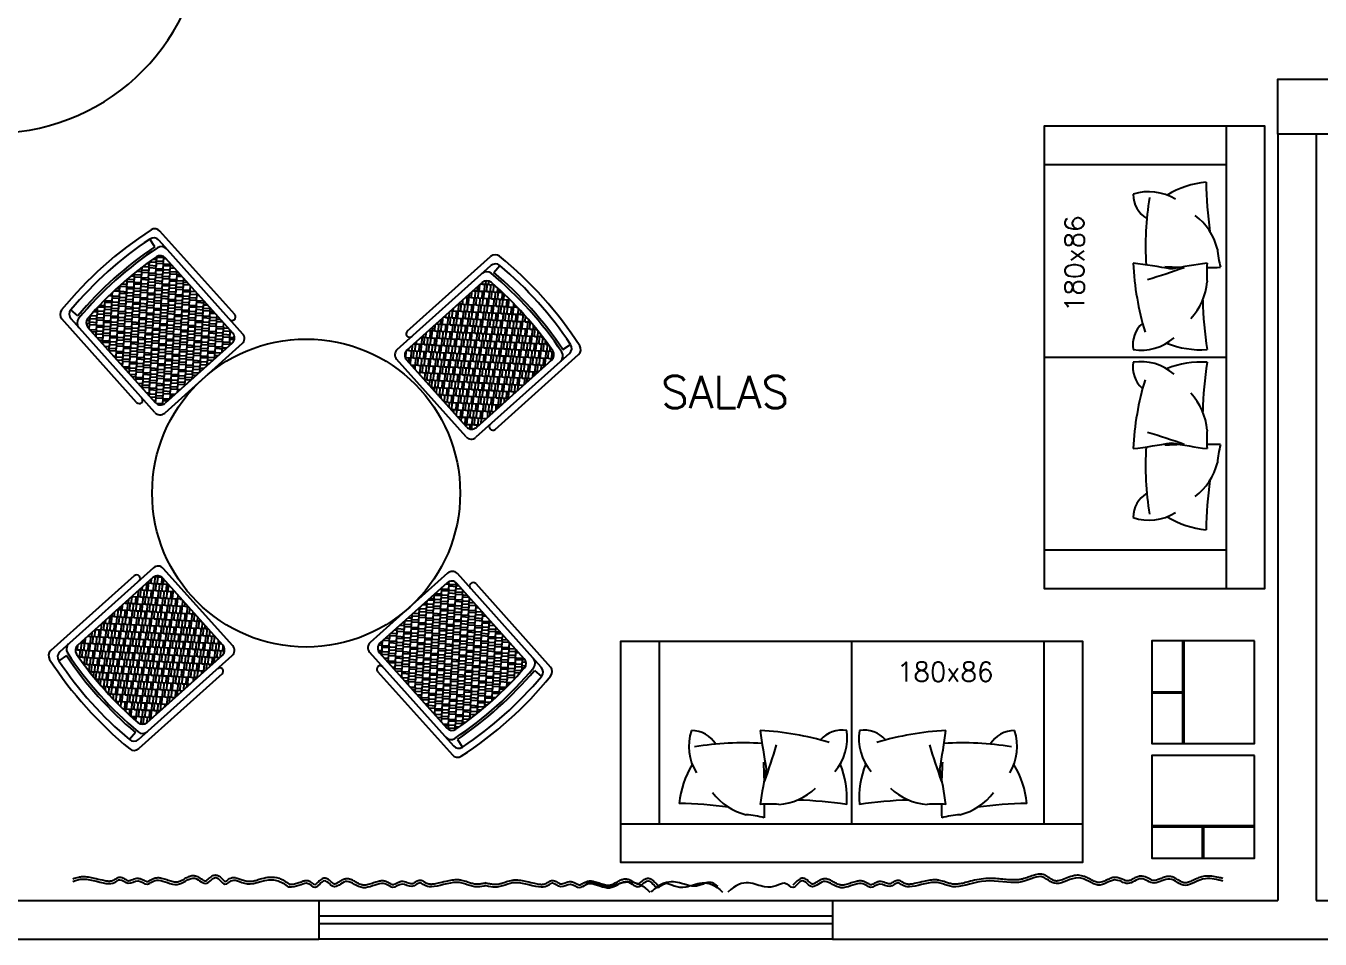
# Model space of a CAD drawing. Extents: x 126968 to 132038, y -1805 to 3860.
# Drawn here: x 129326 to 129831, y 2135 to 2490 of the extents above; entities that cross this region are included whole.
import ezdxf
from ezdxf.enums import TextEntityAlignment as Align

# ---------------------------------------------------------------- set-up
doc = ezdxf.new("R2010")
doc.units = 0
doc.header["$MEASUREMENT"] = 0
doc.layers.get('0').update_dxf_attribs({"linetype": 'CONTINUOUS'})
for name, color, linetype in [('ESCR03', 3, 'CONTINUOUS'), ('PENA01', 1, 'CONTINUOUS'), ('PENA02', 2, 'CONTINUOUS'), ('PENA03', 3, 'CONTINUOUS'), ('PENA06', 6, 'CONTINUOUS')]:
    doc.layers.add(name, color=color, linetype=linetype)
doc.styles.add('ROMANS', font='ROMANS.SHX')
doc.styles.add('T80_25', font='romans.shx', dxfattribs={"height": 0.05})
pattern_1 = [(86.853145, (141622.8171, 6006.7804), (-2.419062, 5.97109904), [1.3716, -1.143, 1.6002, -0.6858, 2.0574, -0.9144]), (86.853145, (141622.7783, 6008.1563), (-2.419062, 5.97109904), [1.143, -4.3434, 0.9144, -1.3716]), (86.853145, (141623.2142, 6010.8796), (-2.419062, 5.97109904), [0.6858, -7.0866]), (176.853145, (141622.8171, 6006.7804), (-2.84573075, -1.78958106), [2.6289, -8.3439]), (176.853145, (141622.8924, 6008.15), (-2.84573075, -1.78958106), [2.57175, -8.40105]), (176.853145, (141622.9552, 6009.2913), (-2.84573075, -1.78958106), [2.4003, -8.5725]), (176.853145, (141623.2142, 6010.8796), (-2.84573075, -1.78958106), [2.6289, -8.3439]), (176.853145, (141623.2519, 6011.5644), (-2.84573075, -1.78958106), [2.6289, -8.3439]), (176.853145, (141623.1936, 6013.6281), (-2.84573075, -1.78958106), [2.5146, -8.4582])]
pattern_2 = [(356.853145, (133138.1008, -9881.866), (5.97109904, 2.419062), [1.3716, -1.143, 1.6002, -0.6858, 2.0574, -0.9144]), (356.853145, (133139.4766, -9881.8272), (5.97109904, 2.419062), [1.143, -4.3434, 0.9144, -1.3716]), (356.853145, (133142.2, -9882.263), (5.97109904, 2.419062), [0.6858, -7.0866]), (86.853145, (133138.1008, -9881.866), (-1.78958106, 2.84573075), [2.6289, -8.3439]), (86.853145, (133139.4704, -9881.9413), (-1.78958106, 2.84573075), [2.57175, -8.40105]), (86.853145, (133140.6116, -9882.004), (-1.78958106, 2.84573075), [2.4003, -8.5725]), (86.853145, (133142.2, -9882.263), (-1.78958106, 2.84573075), [2.6289, -8.3439]), (86.853145, (133142.8848, -9882.3007), (-1.78958106, 2.84573075), [2.6289, -8.3439]), (86.853145, (133144.9485, -9882.2425), (-1.78958106, 2.84573075), [2.5146, -8.4582])]

msp = doc.modelspace()

# ---------------------------------------------------------------- hatches: boundary and pattern name
h = msp.add_hatch()
h.set_pattern_fill('AR-RSHKE', color=256, scale=0.009, angle=86.85315)
h.set_pattern_definition(pattern_1)
h.paths.add_polyline_path([(129380.79, 2399.915, 0.3771004), (129377.25, 2400.339, 0.0642648), (129350.59, 2376.458, 0.3771004), (129350.623, 2372.892), (129376.893, 2343.566, 0.4142136), (129380.706, 2343.356), (129406.85, 2366.776, 0.4142136), (129407.06, 2370.588)])
h = msp.add_hatch()
h.set_pattern_fill('AR-RSHKE', color=256, scale=0.009, angle=-3.14685)
h.set_pattern_definition(pattern_2)
h.paths.add_polyline_path([(129531.235, 2360.161, 0.3771004), (129531.659, 2363.702, 0.0642648), (129507.778, 2390.361, 0.3771004), (129504.213, 2390.328), (129474.886, 2364.058, 0.4142136), (129474.677, 2360.245), (129498.096, 2334.101, 0.4142136), (129501.909, 2333.891)])
h = msp.add_hatch()
h.set_pattern_fill('AR-RSHKE', color=256, scale=0.009, angle=-3.14685)
h.set_pattern_definition(pattern_2)
h.paths.add_polyline_path([(129373.645, 2218.996, -0.3771004), (129370.079, 2218.963, -0.0642648), (129346.199, 2245.622, -0.3771004), (129346.622, 2249.162), (129375.949, 2275.432, -0.4142136), (129379.761, 2275.223), (129403.181, 2249.078, -0.4142136), (129402.971, 2245.266)])
h = msp.add_hatch()
h.set_pattern_fill('AR-RSHKE', color=256, scale=0.009, angle=86.85315)
h.set_pattern_definition(pattern_1)
h.paths.add_polyline_path([(129520.603, 2243.834, -0.3771004), (129520.636, 2240.269, -0.0642648), (129493.977, 2216.388, -0.3771004), (129490.436, 2216.812), (129464.166, 2246.138, -0.4142136), (129464.376, 2249.951), (129490.52, 2273.371, -0.4142136), (129494.333, 2273.161)])

# ---------------------------------------------------------------- linework, layer by layer
for p, q in [((129794.113, 2271.235), (129794.113, 2451.235)), ((129794.113, 2436.235), (129723.113, 2436.235)), ((129407.779, 2377.878), (129378.657, 2410.39)), ((129376.687, 2404.307), (129374.685, 2407.299)), ((129378.197, 2406.856), (129410.873, 2370.379)), ((129380.79, 2399.915), (129407.06, 2370.588)), ((129474.97, 2371.383), (129507.481, 2400.506)), ((129471.074, 2364.268), (129507.551, 2396.943)), ((129508.773, 2394.243), (129511.091, 2396.998)), ((129474.886, 2364.058), (129504.213, 2390.328)), ((129346.708, 2377.452), (129343.953, 2379.77)), ((129369.568, 2343.65), (129340.446, 2376.161)), ((129376.684, 2339.753), (129344.008, 2376.23)), ((129376.893, 2343.566), (129350.623, 2372.892)), ((129410.663, 2366.566), (129380.496, 2339.544)), ((129406.85, 2366.776), (129380.706, 2343.356)), ((129535.627, 2364.265), (129538.619, 2366.267)), ((129497.887, 2330.288), (129470.864, 2360.455)), ((129498.096, 2334.101), (129474.677, 2360.245)), ((129538.176, 2362.754), (129501.699, 2330.079)), ((129531.235, 2360.161), (129501.909, 2333.891)), ((129509.199, 2333.172), (129541.71, 2362.294)), ((129723.113, 2361.235), (129794.113, 2361.235)), ((129723.113, 2286.235), (129794.113, 2286.235)), ((129376.158, 2279.245), (129339.681, 2246.57)), ((129406.994, 2248.869), (129379.971, 2279.035)), ((129368.659, 2276.152), (129336.148, 2247.029)), ((129375.949, 2275.432), (129346.622, 2249.162)), ((129403.181, 2249.078), (129379.761, 2275.223)), ((129490.73, 2277.183), (129460.563, 2250.161)), ((129527.218, 2240.496), (129494.542, 2276.974)), ((129490.52, 2273.371), (129464.376, 2249.951)), ((129520.603, 2243.834), (129494.333, 2273.161)), ((129501.658, 2273.077), (129530.78, 2240.566)), ((129573.113, 2250.53), (129573.113, 2179.53)), ((129648.113, 2250.53), (129648.113, 2179.53)), ((129723.113, 2179.53), (129723.113, 2250.53)), ((129342.231, 2245.059), (129339.239, 2243.057)), ((129370.307, 2212.381), (129406.784, 2245.056)), ((129373.645, 2218.996), (129402.971, 2245.266)), ((129460.353, 2246.348), (129493.029, 2209.871)), ((129464.166, 2246.138), (129490.436, 2216.812)), ((129463.447, 2238.848), (129492.569, 2206.337)), ((129524.518, 2239.274), (129527.273, 2236.956)), ((129402.887, 2237.941), (129370.376, 2208.818)), ((129369.085, 2215.08), (129366.767, 2212.326)), ((129494.539, 2212.42), (129496.541, 2209.428)), ((129558.113, 2179.53), (129738.113, 2179.53))]:
    msp.add_line(p, q)
for points in [[(129809.113, 2271.235), (129809.113, 2451.235), (129723.113, 2451.235), (129723.113, 2271.235)], [(129558.113, 2164.53), (129738.113, 2164.53), (129738.113, 2250.53), (129558.113, 2250.53)]]:
    msp.add_lwpolyline(points, close=True)
for points in [[(129750.963, 2271.235), (129809.113, 2271.235), (129809.113, 2451.235)], [(129723.113, 2271.235), (129750.963, 2271.235)], [(129558.113, 2250.53), (129558.113, 2222.68)], [(129558.113, 2222.68), (129558.113, 2164.53), (129738.113, 2164.53)]]:
    msp.add_lwpolyline(points)
for centre, radius, start, end in [((129763.971, 2406.284), 19.449, 58.12907, 108.51096), ((129789.866, 2393.354), 36.333, 95.79523, 121.25694), ((129943.913, 2431.938), 157.734, 180.88533, 187.89989), ((129768.711, 2424.614), 10.916, 179.40616, 238.99021), ((129874.858, 2404.748), 112.263, 170.40187, 183.85654), ((129767.667, 2397.718), 23.614, 13.98519, 52.79042), ((129456.436, 2285.118), 149.708, 122.87176, 140.83453), ((129376.646, 2408.588), 2.7, 41.85315, 122.87176), ((129456.436, 2285.118), 147.008, 123.78652, 139.91977), ((129376.186, 2405.055), 2.7, 41.85315, 123.78652), ((129456.436, 2285.118), 143.408, 123.78652, 139.91977), ((129456.436, 2285.118), 142.508, 123.52507, 140.18122), ((129456.436, 2285.118), 139.808, 124.49906, 139.20723), ((129378.779, 2398.113), 2.7, 41.85315, 124.49906), ((129379.22, 2401.668), 2.7, 41.85315, 123.52507), ((129509.283, 2398.494), 2.7, 50.83453, 131.85315), ((129416.438, 2284.515), 149.708, 32.87176, 50.83453), ((129830.87, 2406.547), 40.41, 184.43109, 194.65331), ((129509.352, 2394.932), 2.7, 49.91977, 131.85315), ((129416.438, 2284.515), 147.008, 33.78652, 49.91977), ((129869.926, 2403.35), 112.263, 182.79089, 196.70954), ((129721.347, 2110.745), 289.443, 79.78219, 82.76564), ((129679.828, 2668.673), 289.443, 286.77656, 289.76002), ((129783.844, 2643.876), 247.679, 266.81577, 268.57475), ((129819.813, 2152.443), 247.679, 97.70727, 100.96746), ((129826.845, 2394.284), 40.41, 174.88889, 185.11111), ((129783.844, 2643.876), 247.679, 270.61016, 271.83493), ((129505.966, 2391.898), 2.7, 50.18122, 131.85315), ((129506.014, 2388.317), 2.7, 49.20723, 131.85315), ((129416.438, 2284.515), 142.508, 33.52507, 50.18122), ((129416.438, 2284.515), 139.808, 34.49906, 49.20723), ((129416.438, 2284.515), 143.408, 33.78652, 49.91977), ((129763.053, 2392.513), 23.614, 316.75178, 355.55701), ((129346.019, 2378.032), 2.7, 139.91977, 221.85315), ((129942.533, 2387.983), 157.734, 181.64231, 188.65687), ((129342.457, 2377.963), 2.7, 140.83453, 221.85315), ((129349.053, 2374.645), 2.7, 140.18122, 221.85315), ((129352.634, 2374.694), 2.7, 139.20723, 221.85315), ((129406.774, 2376.978), 1.35, 221.85315, 311.85315), ((129406.774, 2376.978), 1.35, 311.85315, 41.85315), ((129405.049, 2368.787), 2.7, 311.85315, 41.85315), ((129408.861, 2368.577), 2.7, 311.85315, 41.85315), ((129475.871, 2370.377), 1.35, 131.85315, 221.85315), ((129768.541, 2366.163), 10.916, 130.55199, 190.13604), ((129475.871, 2370.377), 1.35, 221.85315, 311.85315), ((129536.375, 2364.765), 2.7, 311.85315, 33.78652), ((129539.908, 2364.306), 2.7, 311.85315, 32.87176), ((129760.828, 2383.453), 19.449, 261.03124, 311.41313), ((129784.222, 2400.497), 36.333, 248.28526, 273.74697), ((129472.875, 2362.256), 2.7, 131.85315, 221.85315), ((129476.688, 2362.047), 2.7, 131.85315, 221.85315), ((129529.434, 2362.172), 2.7, 311.85315, 34.49906), ((129532.988, 2361.732), 2.7, 311.85315, 33.52507), ((129768.541, 2357.386), 10.916, 169.86396, 229.44801), ((129760.828, 2340.095), 19.449, 48.58687, 98.96876), ((129784.222, 2323.051), 36.333, 86.25303, 111.71474), ((129942.533, 2335.565), 157.734, 171.34313, 178.35769), ((129869.926, 2320.198), 112.263, 163.29046, 177.20911), ((129370.574, 2344.551), 1.35, 311.85315, 41.85315), ((129763.053, 2331.035), 23.614, 4.44299, 43.24822), ((129370.574, 2344.551), 1.35, 221.85315, 311.85315), ((129378.695, 2341.555), 2.7, 221.85315, 311.85315), ((129378.904, 2345.367), 2.7, 221.85315, 311.85315), ((129508.298, 2334.177), 1.35, 131.85315, 221.85315), ((129499.898, 2332.09), 2.7, 221.85315, 311.85315), ((129500.107, 2335.902), 2.7, 221.85315, 311.85315), ((129508.298, 2334.177), 1.35, 221.85315, 311.85315), ((129679.828, 2054.875), 289.443, 70.23998, 73.22344), ((129826.845, 2329.265), 40.41, 174.88889, 185.11111), ((129721.347, 2612.803), 289.443, 277.23436, 280.21781), ((129874.858, 2318.801), 112.263, 176.14346, 189.59813), ((129783.844, 2079.672), 247.679, 91.42525, 93.18423), ((129819.813, 2571.106), 247.679, 259.03254, 262.29273), ((129783.844, 2079.672), 247.679, 88.16507, 89.38984), ((129830.87, 2317.002), 40.41, 165.34669, 175.56891), ((129767.667, 2325.83), 23.614, 307.20958, 346.01481), ((129943.913, 2291.61), 157.734, 172.10011, 179.11467), ((129768.711, 2298.935), 10.916, 121.00979, 180.59384), ((129763.971, 2317.265), 19.449, 251.48904, 301.87093), ((129789.866, 2330.195), 36.333, 238.74306, 264.20477), ((129377.96, 2277.234), 2.7, 41.85315, 131.85315), ((129369.56, 2275.146), 1.35, 41.85315, 131.85315), ((129369.56, 2275.146), 1.35, 311.85315, 41.85315), ((129377.75, 2273.421), 2.7, 41.85315, 131.85315), ((129492.322, 2271.359), 2.7, 41.85315, 131.85315), ((129492.531, 2275.172), 2.7, 41.85315, 131.85315), ((129500.652, 2272.176), 1.35, 131.85315, 221.85315), ((129500.652, 2272.176), 1.35, 41.85315, 131.85315), ((129344.869, 2247.592), 2.7, 131.85315, 213.52507), ((129348.424, 2247.151), 2.7, 131.85315, 214.49906), ((129401.17, 2247.277), 2.7, 311.85315, 41.85315), ((129404.983, 2247.067), 2.7, 311.85315, 41.85315), ((129462.365, 2248.15), 2.7, 131.85315, 221.85315), ((129466.177, 2247.94), 2.7, 131.85315, 221.85315), ((129337.949, 2245.018), 2.7, 131.85315, 212.87176), ((129341.483, 2244.559), 2.7, 131.85315, 213.78652), ((129461.42, 2324.809), 143.408, 213.78652, 229.91977), ((129461.42, 2324.809), 142.508, 213.52507, 230.18122), ((129461.42, 2324.809), 139.808, 214.49906, 229.20723), ((129518.592, 2242.033), 2.7, 319.20723, 41.85315), ((129522.173, 2242.081), 2.7, 320.18122, 41.85315), ((129461.42, 2324.809), 149.708, 212.87176, 230.83453), ((129461.42, 2324.809), 147.008, 213.78652, 229.91977), ((129401.987, 2238.946), 1.35, 41.85315, 131.85315), ((129401.987, 2238.946), 1.35, 311.85315, 41.85315), ((129464.452, 2239.749), 1.35, 131.85315, 221.85315), ((129464.452, 2239.749), 1.35, 41.85315, 131.85315), ((129414.79, 2331.609), 142.508, 303.52507, 320.18122), ((129414.79, 2331.609), 139.808, 304.49906, 319.20723), ((129414.79, 2331.609), 143.408, 303.78652, 319.91977), ((129525.207, 2238.695), 2.7, 319.91977, 41.85315), ((129528.769, 2238.764), 2.7, 320.83453, 41.85315), ((129414.79, 2331.609), 149.708, 302.87176, 320.83453), ((129414.79, 2331.609), 147.008, 303.78652, 319.91977), ((129371.843, 2221.007), 2.7, 229.20723, 311.85315), ((129371.892, 2217.425), 2.7, 230.18122, 311.85315), ((129492.447, 2218.613), 2.7, 221.85315, 304.49906), ((129604.142, 2209.672), 19.449, 161.48904, 211.87093), ((129585.813, 2204.932), 10.916, 31.00979, 90.59384), ((129607.076, 2103.717), 112.263, 73.29046, 87.20911), ((129899.681, 2252.296), 289.443, 187.23436, 190.21781), ((129644.263, 2205.101), 10.916, 79.86396, 139.44801), ((129626.973, 2212.815), 19.449, 318.58687, 8.96876), ((129670.331, 2212.815), 19.449, 171.03124, 221.41313), ((129653.041, 2205.101), 10.916, 40.55199, 100.13604), ((129690.228, 2103.717), 112.263, 92.79089, 106.70954), ((129397.623, 2252.296), 289.443, 349.78219, 352.76564), ((129711.491, 2204.932), 10.916, 89.40616, 148.99021), ((129693.162, 2209.672), 19.449, 328.12907, 18.51096), ((129368.505, 2214.392), 2.7, 229.91977, 311.85315), ((129368.575, 2210.829), 2.7, 230.83453, 311.85315), ((129492.006, 2215.059), 2.7, 221.85315, 303.52507), ((129495.04, 2211.672), 2.7, 221.85315, 303.78652), ((129605.678, 2098.785), 112.263, 86.14346, 99.59813), ((129341.753, 2293.815), 289.443, 340.23998, 343.22344), ((129955.551, 2293.815), 289.443, 196.77656, 199.76002), ((129691.626, 2098.785), 112.263, 80.40187, 93.85654), ((129494.58, 2208.139), 2.7, 221.85315, 302.87176), ((129366.55, 2189.799), 247.679, 1.42525, 3.18423), ((129930.754, 2189.799), 247.679, 176.81577, 178.57475), ((129617.073, 2183.777), 36.333, 148.74306, 174.20477), ((129857.984, 2153.83), 247.679, 169.03254, 172.29273), ((129609.929, 2189.421), 36.333, 356.25303, 21.71474), ((129687.375, 2189.421), 36.333, 158.28526, 183.74697), ((129439.32, 2153.83), 247.679, 7.70727, 10.96746), ((129680.231, 2183.777), 36.333, 5.79523, 31.25694), ((129617.913, 2210.59), 23.614, 274.44299, 313.24822), ((129679.391, 2210.59), 23.614, 226.75178, 265.55701), ((129612.708, 2205.976), 23.614, 217.20958, 256.01481), ((129622.443, 2031.11), 157.734, 81.34313, 88.35769), ((129674.861, 2031.11), 157.734, 91.64231, 98.65687), ((129684.596, 2205.976), 23.614, 283.98519, 322.79042), ((129578.488, 2029.73), 157.734, 82.10011, 89.11467), ((129616.142, 2146.798), 40.41, 84.88889, 95.11111), ((129366.55, 2189.799), 247.679, 358.16507, 359.38984), ((129681.162, 2146.798), 40.41, 84.88889, 95.11111), ((129930.754, 2189.799), 247.679, 180.61016, 181.83493), ((129718.816, 2029.73), 157.734, 90.88533, 97.89989), ((129603.879, 2142.773), 40.41, 75.34669, 85.56891), ((129693.425, 2142.773), 40.41, 94.43109, 104.65331)]:
    msp.add_arc(centre, radius, start, end)
for points, knots in [([(129344.741, 2157.096), (129346.021, 2157.528), (129349.864, 2158.857), (129360.278, 2154.637), (129362.981, 2159.195), (129366.19, 2155.143), (129370.244, 2158.52), (129373.791, 2154.637), (129377.338, 2159.195), (129385.783, 2153.962), (129391.695, 2160.545), (129396.593, 2154.13), (129400.373, 2160.913), (129404.165, 2153.806), (129406.654, 2159.61), (129413.901, 2153.652), (129423.095, 2160.047), (129428.684, 2154.873)], [19.5003328, 19.5003328, 19.5003328, 19.5003328, 20, 21, 22, 23, 24, 25, 26, 27, 28, 29, 30, 31, 32, 33, 33.9588798, 33.9588798, 33.9588798, 33.9588798]), ([(129344.741, 2158.151), (129345.451, 2158.39), (129346.204, 2158.634), (129347.472, 2158.882), (129347.928, 2158.945), (129348.777, 2158.991), (129349.16, 2158.989), (129349.93, 2158.944), (129350.319, 2158.903), (129351.495, 2158.739), (129352.29, 2158.575), (129354.14, 2158.15), (129355.186, 2157.873), (129356.841, 2157.491), (129357.492, 2157.361), (129358.286, 2157.263), (129358.505, 2157.245), (129358.9, 2157.234), (129359.082, 2157.24), (129359.589, 2157.285), (129359.875, 2157.35), (129360.618, 2157.598), (129361.003, 2157.835), (129361.584, 2158.201), (129361.764, 2158.317), (129362.17, 2158.535), (129362.398, 2158.641), (129362.794, 2158.735), (129362.927, 2158.755), (129363.194, 2158.768), (129363.323, 2158.76), (129363.754, 2158.702), (129364.02, 2158.605), (129364.496, 2158.386), (129364.709, 2158.261), (129365.109, 2158.016), (129365.296, 2157.895), (129365.696, 2157.651), (129365.903, 2157.539), (129366.165, 2157.434), (129366.245, 2157.409), (129366.389, 2157.378), (129366.447, 2157.372), (129366.598, 2157.375), (129366.688, 2157.385), (129367.013, 2157.449), (129367.292, 2157.544), (129367.919, 2157.788), (129368.266, 2157.935), (129368.967, 2158.167), (129369.312, 2158.26), (129369.846, 2158.313), (129370.007, 2158.319), (129370.357, 2158.301), (129370.538, 2158.275), (129370.878, 2158.2), (129371.04, 2158.151), (129371.632, 2157.939), (129372.01, 2157.734), (129372.687, 2157.373), (129372.987, 2157.217), (129373.335, 2157.088), (129373.432, 2157.062), (129373.567, 2157.039), (129373.614, 2157.036), (129373.689, 2157.037), (129373.717, 2157.04), (129373.797, 2157.056), (129373.845, 2157.069), (129374.052, 2157.14), (129374.26, 2157.242), (129374.753, 2157.518), (129375.039, 2157.69), (129375.693, 2158.033), (129376.063, 2158.206), (129376.901, 2158.471), (129377.37, 2158.562), (129378.109, 2158.571), (129378.348, 2158.557), (129378.815, 2158.497), (129379.047, 2158.453), (129379.963, 2158.244), (129380.646, 2158.008), (129382.008, 2157.539), (129382.687, 2157.306), (129383.972, 2156.98), (129384.576, 2156.891), (129385.292, 2156.924), (129385.475, 2156.948), (129385.852, 2157.026), (129386.043, 2157.08), (129386.818, 2157.349), (129387.42, 2157.672), (129388.5, 2158.285), (129388.973, 2158.564), (129389.851, 2158.993), (129390.249, 2159.159), (129390.916, 2159.325), (129391.164, 2159.365), (129391.619, 2159.385), (129391.818, 2159.374), (129392.198, 2159.324), (129392.382, 2159.284), (129393.067, 2159.089), (129393.516, 2158.862), (129394.338, 2158.386), (129394.712, 2158.134), (129395.39, 2157.705), (129395.695, 2157.53), (129396.041, 2157.388), (129396.133, 2157.359), (129396.262, 2157.333), (129396.306, 2157.329), (129396.374, 2157.328), (129396.402, 2157.331), (129396.476, 2157.345), (129396.519, 2157.357), (129396.7, 2157.424), (129396.875, 2157.522), (129397.268, 2157.804), (129397.485, 2157.986), (129397.942, 2158.381), (129398.183, 2158.594), (129398.704, 2159.003), (129398.984, 2159.201), (129399.492, 2159.439), (129399.682, 2159.509), (129400.035, 2159.583), (129400.188, 2159.6), (129400.509, 2159.597), (129400.672, 2159.576), (129400.972, 2159.504), (129401.112, 2159.454), (129401.557, 2159.258), (129401.821, 2159.076), (129402.305, 2158.686), (129402.525, 2158.476), (129402.939, 2158.06), (129403.134, 2157.853), (129403.495, 2157.48), (129403.663, 2157.313), (129403.945, 2157.065), (129404.063, 2156.984), (129404.122, 2156.952)], [19.5417786, 19.5417786, 19.5417786, 19.5417786, 19.8152774, 19.8152774, 19.9580324, 19.9580324, 20.067214, 20.067214, 20.1763956, 20.1763956, 20.3947587, 20.3947587, 20.6914972, 20.6914972, 20.9102669, 20.9102669, 21.0037219, 21.0037219, 21.0971769, 21.0971769, 21.284087, 21.284087, 21.6360236, 21.6360236, 21.7904744, 21.7904744, 21.9449252, 21.9449252, 22.0138948, 22.0138948, 22.0828644, 22.0828644, 22.2562165, 22.2562165, 22.4295686, 22.4295686, 22.6029206, 22.6029206, 22.8243632, 22.8243632, 22.9368922, 22.9368922, 23.0572453, 23.0572453, 23.1775984, 23.1775984, 23.4338396, 23.4338396, 23.6900808, 23.6900808, 23.9033033, 23.9033033, 23.9906879, 23.9906879, 24.0881136, 24.0881136, 24.1855394, 24.1855394, 24.4643835, 24.4643835, 24.7432277, 24.7432277, 24.8741702, 24.8741702, 24.9669216, 24.9669216, 25.0448196, 25.0448196, 25.1227175, 25.1227175, 25.330982, 25.330982, 25.5392466, 25.5392466, 25.7475111, 25.7475111, 25.9557756, 25.9557756, 26.0492195, 26.0492195, 26.1426633, 26.1426633, 26.4185161, 26.4185161, 26.6943689, 26.6943689, 26.9702217, 26.9702217, 27.0713889, 27.0713889, 27.1725562, 27.1725562, 27.4775891, 27.4775891, 27.7093541, 27.7093541, 27.8890205, 27.8890205, 27.9884387, 27.9884387, 28.0652872, 28.0652872, 28.1421357, 28.1421357, 28.3640842, 28.3640842, 28.5860326, 28.5860326, 28.8079811, 28.8079811, 28.9088213, 28.9088213, 28.9828601, 28.9828601, 29.0512987, 29.0512987, 29.1197372, 29.1197372, 29.2980283, 29.2980283, 29.4763193, 29.4763193, 29.6546103, 29.6546103, 29.8329014, 29.8329014, 29.9260605, 29.9260605, 29.9903087, 29.9903087, 30.0565324, 30.0565324, 30.1227561, 30.1227561, 30.2813396, 30.2813396, 30.439923, 30.439923, 30.5985064, 30.5985064, 30.7561131, 30.7561131, 30.9077706, 30.9077706, 30.9077706, 30.9077706]), ([(129404.122, 2156.952), (129404.171, 2156.975), (129404.266, 2157.033), (129404.506, 2157.215), (129404.651, 2157.337), (129404.981, 2157.612), (129405.166, 2157.765), (129405.625, 2158.092), (129405.908, 2158.266), (129406.572, 2158.537), (129406.955, 2158.63), (129407.521, 2158.638), (129407.676, 2158.628), (129407.972, 2158.591), (129408.116, 2158.564), (129408.543, 2158.467), (129408.819, 2158.379), (129409.63, 2158.096), (129410.169, 2157.875), (129411.314, 2157.481), (129411.916, 2157.307), (129412.969, 2157.146), (129413.396, 2157.113), (129414.157, 2157.134), (129414.48, 2157.163), (129415.058, 2157.261), (129415.31, 2157.317), (129415.849, 2157.456), (129416.132, 2157.539), (129417.021, 2157.81), (129417.664, 2158.022), (129419.303, 2158.485), (129420.343, 2158.722), (129422.595, 2158.845), (129423.808, 2158.726), (129426.323, 2157.865), (129427.619, 2157.127), (129428.991, 2155.942), (129429.046, 2155.894), (129429.102, 2155.844)], [31.1949923, 31.1949923, 31.1949923, 31.1949923, 31.3431727, 31.3431727, 31.491353, 31.491353, 31.6395334, 31.6395334, 31.8115776, 31.8115776, 31.9836219, 31.9836219, 32.0468354, 32.0468354, 32.110049, 32.110049, 32.2364761, 32.2364761, 32.4791965, 32.4791965, 32.721917, 32.721917, 32.8768553, 32.8768553, 32.9845198, 32.9845198, 33.0620597, 33.0620597, 33.1395996, 33.1395996, 33.2946795, 33.2946795, 33.5083761, 33.5083761, 33.7220728, 33.7220728, 33.9357694, 33.9357694, 33.9447628, 33.9447628, 33.9447628, 33.9447628]), ([(129505.789, 2156.512), (129505.52, 2156.447), (129505.258, 2156.386), (129504.413, 2156.203), (129503.859, 2156.102), (129503.029, 2156.005), (129502.727, 2155.984), (129502.16, 2155.976), (129501.887, 2155.989), (129501.085, 2156.071), (129500.574, 2156.181), (129499.545, 2156.468), (129499.027, 2156.646), (129497.745, 2157.078), (129496.96, 2157.338), (129495.65, 2157.594), (129495.194, 2157.657), (129494.345, 2157.703), (129493.962, 2157.701), (129493.193, 2157.656), (129492.803, 2157.615), (129491.627, 2157.451), (129490.832, 2157.287), (129488.983, 2156.862), (129487.936, 2156.585), (129486.282, 2156.203), (129485.63, 2156.073), (129484.837, 2155.975), (129484.617, 2155.957), (129484.222, 2155.946), (129484.041, 2155.952), (129483.534, 2155.997), (129483.247, 2156.062), (129482.505, 2156.31), (129482.12, 2156.547), (129481.539, 2156.913), (129481.358, 2157.029), (129480.953, 2157.248), (129480.725, 2157.353), (129480.328, 2157.447), (129480.195, 2157.467), (129479.928, 2157.48), (129479.799, 2157.472), (129479.368, 2157.414), (129479.102, 2157.317), (129478.626, 2157.098), (129478.413, 2156.973), (129478.013, 2156.728), (129477.826, 2156.607), (129477.426, 2156.363), (129477.219, 2156.251), (129476.957, 2156.146), (129476.877, 2156.121), (129476.733, 2156.09), (129476.675, 2156.084), (129476.524, 2156.087), (129476.434, 2156.097), (129476.11, 2156.161), (129475.83, 2156.256), (129475.203, 2156.5), (129474.856, 2156.647), (129474.155, 2156.879), (129473.81, 2156.972), (129473.276, 2157.025), (129473.115, 2157.031), (129472.765, 2157.014), (129472.584, 2156.987), (129472.244, 2156.912), (129472.082, 2156.863), (129471.49, 2156.651), (129471.112, 2156.446), (129470.435, 2156.085), (129470.135, 2155.929), (129469.787, 2155.8), (129469.69, 2155.774), (129469.555, 2155.751), (129469.508, 2155.748), (129469.434, 2155.749), (129469.405, 2155.752), (129469.325, 2155.768), (129469.277, 2155.781), (129469.07, 2155.852), (129468.863, 2155.955), (129468.369, 2156.23), (129468.083, 2156.402), (129467.429, 2156.746), (129467.059, 2156.918), (129466.221, 2157.183), (129465.752, 2157.274), (129465.013, 2157.284), (129464.775, 2157.269), (129464.307, 2157.209), (129464.075, 2157.165), (129463.16, 2156.956), (129462.477, 2156.72), (129461.114, 2156.251), (129460.435, 2156.018), (129459.15, 2155.692), (129458.546, 2155.603), (129457.83, 2155.636), (129457.647, 2155.66), (129457.27, 2155.738), (129457.08, 2155.792), (129456.304, 2156.061), (129455.702, 2156.384), (129454.622, 2156.997), (129454.15, 2157.276), (129453.272, 2157.705), (129452.873, 2157.871), (129452.206, 2158.037), (129451.959, 2158.077), (129451.503, 2158.097), (129451.304, 2158.086), (129450.924, 2158.036), (129450.74, 2157.996), (129450.055, 2157.801), (129449.606, 2157.574), (129448.784, 2157.098), (129448.41, 2156.847), (129447.732, 2156.417), (129447.427, 2156.242), (129447.082, 2156.1), (129446.989, 2156.072), (129446.86, 2156.045), (129446.817, 2156.041), (129446.748, 2156.04), (129446.721, 2156.043), (129446.646, 2156.057), (129446.603, 2156.069), (129446.422, 2156.137), (129446.247, 2156.234), (129445.854, 2156.517), (129445.637, 2156.698), (129445.18, 2157.093), (129444.94, 2157.306), (129444.418, 2157.715), (129444.138, 2157.913), (129443.63, 2158.151), (129443.44, 2158.221), (129443.087, 2158.295), (129442.934, 2158.312), (129442.613, 2158.309), (129442.451, 2158.288), (129442.151, 2158.216), (129442.01, 2158.166), (129441.565, 2157.97), (129441.301, 2157.788), (129440.817, 2157.398), (129440.598, 2157.188), (129440.183, 2156.772), (129439.989, 2156.566), (129439.627, 2156.192), (129439.459, 2156.025), (129439.177, 2155.778), (129439.06, 2155.696), (129439, 2155.664)], [18.657086, 18.657086, 18.657086, 18.657086, 18.7305994, 18.7305994, 18.899038, 18.899038, 19.0039197, 19.0039197, 19.1088015, 19.1088015, 19.3185651, 19.3185651, 19.5283286, 19.5283286, 19.8152774, 19.8152774, 19.9580324, 19.9580324, 20.067214, 20.067214, 20.1763956, 20.1763956, 20.3947587, 20.3947587, 20.6914972, 20.6914972, 20.9102669, 20.9102669, 21.0037219, 21.0037219, 21.0971769, 21.0971769, 21.284087, 21.284087, 21.6360236, 21.6360236, 21.7904744, 21.7904744, 21.9449252, 21.9449252, 22.0138948, 22.0138948, 22.0828644, 22.0828644, 22.2562165, 22.2562165, 22.4295686, 22.4295686, 22.6029206, 22.6029206, 22.8243632, 22.8243632, 22.9368922, 22.9368922, 23.0572453, 23.0572453, 23.1775984, 23.1775984, 23.4338396, 23.4338396, 23.6900808, 23.6900808, 23.9033033, 23.9033033, 23.9906879, 23.9906879, 24.0881136, 24.0881136, 24.1855394, 24.1855394, 24.4643835, 24.4643835, 24.7432277, 24.7432277, 24.8741702, 24.8741702, 24.9669216, 24.9669216, 25.0448196, 25.0448196, 25.1227175, 25.1227175, 25.330982, 25.330982, 25.5392466, 25.5392466, 25.7475111, 25.7475111, 25.9557756, 25.9557756, 26.0492195, 26.0492195, 26.1426633, 26.1426633, 26.4185161, 26.4185161, 26.6943689, 26.6943689, 26.9702217, 26.9702217, 27.0713889, 27.0713889, 27.1725562, 27.1725562, 27.4775891, 27.4775891, 27.7093541, 27.7093541, 27.8890205, 27.8890205, 27.9884387, 27.9884387, 28.0652872, 28.0652872, 28.1421357, 28.1421357, 28.3640842, 28.3640842, 28.5860326, 28.5860326, 28.8079811, 28.8079811, 28.9088213, 28.9088213, 28.9828601, 28.9828601, 29.0512987, 29.0512987, 29.1197372, 29.1197372, 29.2980283, 29.2980283, 29.4763193, 29.4763193, 29.6546103, 29.6546103, 29.8329014, 29.8329014, 29.9260605, 29.9260605, 29.9903087, 29.9903087, 30.0565324, 30.0565324, 30.1227561, 30.1227561, 30.2813396, 30.2813396, 30.439923, 30.439923, 30.5985064, 30.5985064, 30.7561131, 30.7561131, 30.9077706, 30.9077706, 30.9077706, 30.9077706]), ([(129505.789, 2155.484), (129506.98, 2155.204), (129511.529, 2154.363), (129516.235, 2158.413), (129528.734, 2153.349), (129531.437, 2157.907), (129534.646, 2153.855), (129538.7, 2157.232), (129542.247, 2153.349), (129545.794, 2157.907), (129554.239, 2152.674), (129560.151, 2159.257), (129565.049, 2152.842), (129568.829, 2159.625), (129572.622, 2152.518), (129575.11, 2158.322), (129582.458, 2152.281), (129591.939, 2159.032), (129597.865, 2152.873)], [18.6780891, 18.6780891, 18.6780891, 18.6780891, 19, 20, 21, 22, 23, 24, 25, 26, 27, 28, 29, 30, 31, 32, 33, 34, 34, 34, 34]), ([(129505.789, 2156.512), (129506.058, 2156.447), (129506.321, 2156.386), (129507.165, 2156.203), (129507.719, 2156.102), (129508.55, 2156.005), (129508.851, 2155.984), (129509.419, 2155.976), (129509.692, 2155.989), (129510.493, 2156.071), (129511.004, 2156.181), (129512.034, 2156.468), (129512.552, 2156.646), (129513.833, 2157.078), (129514.619, 2157.338), (129515.928, 2157.594), (129516.385, 2157.657), (129517.233, 2157.703), (129517.616, 2157.701), (129518.386, 2157.656), (129518.775, 2157.615), (129519.951, 2157.451), (129520.746, 2157.287), (129522.596, 2156.862), (129523.642, 2156.585), (129525.297, 2156.203), (129525.948, 2156.073), (129526.742, 2155.975), (129526.961, 2155.957), (129527.356, 2155.946), (129527.538, 2155.952), (129528.045, 2155.997), (129528.331, 2156.062), (129529.074, 2156.31), (129529.459, 2156.547), (129530.04, 2156.913), (129530.22, 2157.029), (129530.626, 2157.248), (129530.854, 2157.353), (129531.25, 2157.447), (129531.384, 2157.467), (129531.65, 2157.48), (129531.779, 2157.472), (129532.21, 2157.414), (129532.476, 2157.317), (129532.953, 2157.098), (129533.165, 2156.973), (129533.565, 2156.728), (129533.752, 2156.607), (129534.152, 2156.363), (129534.359, 2156.251), (129534.621, 2156.146), (129534.701, 2156.121), (129534.845, 2156.09), (129534.903, 2156.084), (129535.055, 2156.087), (129535.145, 2156.097), (129535.469, 2156.161), (129535.748, 2156.256), (129536.375, 2156.5), (129536.722, 2156.647), (129537.424, 2156.879), (129537.768, 2156.972), (129538.303, 2157.025), (129538.464, 2157.031), (129538.813, 2157.014), (129538.994, 2156.987), (129539.335, 2156.912), (129539.496, 2156.863), (129540.089, 2156.651), (129540.466, 2156.446), (129541.143, 2156.085), (129541.443, 2155.929), (129541.792, 2155.8), (129541.888, 2155.774), (129542.023, 2155.751), (129542.07, 2155.748), (129542.145, 2155.749), (129542.173, 2155.752), (129542.253, 2155.768), (129542.301, 2155.781), (129542.508, 2155.852), (129542.716, 2155.955), (129543.209, 2156.23), (129543.495, 2156.402), (129544.15, 2156.746), (129544.519, 2156.918), (129545.357, 2157.183), (129545.826, 2157.274), (129546.565, 2157.284), (129546.804, 2157.269), (129547.271, 2157.209), (129547.504, 2157.165), (129548.419, 2156.956), (129549.102, 2156.72), (129550.465, 2156.251), (129551.143, 2156.018), (129552.428, 2155.692), (129553.032, 2155.603), (129553.749, 2155.636), (129553.931, 2155.66), (129554.308, 2155.738), (129554.499, 2155.792), (129555.274, 2156.061), (129555.877, 2156.384), (129556.957, 2156.997), (129557.429, 2157.276), (129558.307, 2157.705), (129558.705, 2157.871), (129559.372, 2158.037), (129559.62, 2158.077), (129560.075, 2158.097), (129560.274, 2158.086), (129560.655, 2158.036), (129560.838, 2157.996), (129561.523, 2157.801), (129561.972, 2157.574), (129562.794, 2157.098), (129563.168, 2156.847), (129563.846, 2156.417), (129564.151, 2156.242), (129564.497, 2156.1), (129564.59, 2156.072), (129564.718, 2156.045), (129564.762, 2156.041), (129564.83, 2156.04), (129564.858, 2156.043), (129564.932, 2156.057), (129564.976, 2156.069), (129565.156, 2156.137), (129565.332, 2156.234), (129565.724, 2156.517), (129565.941, 2156.698), (129566.398, 2157.093), (129566.639, 2157.306), (129567.16, 2157.715), (129567.44, 2157.913), (129567.948, 2158.151), (129568.138, 2158.221), (129568.491, 2158.295), (129568.644, 2158.312), (129568.965, 2158.309), (129569.128, 2158.288), (129569.428, 2158.216), (129569.568, 2158.166), (129570.013, 2157.97), (129570.277, 2157.788), (129570.761, 2157.398), (129570.981, 2157.188), (129571.395, 2156.772), (129571.59, 2156.566), (129571.951, 2156.192), (129572.119, 2156.025), (129572.401, 2155.778), (129572.519, 2155.696), (129572.578, 2155.664)], [18.657086, 18.657086, 18.657086, 18.657086, 18.7305994, 18.7305994, 18.899038, 18.899038, 19.0039197, 19.0039197, 19.1088015, 19.1088015, 19.3185651, 19.3185651, 19.5283286, 19.5283286, 19.8152774, 19.8152774, 19.9580324, 19.9580324, 20.067214, 20.067214, 20.1763956, 20.1763956, 20.3947587, 20.3947587, 20.6914972, 20.6914972, 20.9102669, 20.9102669, 21.0037219, 21.0037219, 21.0971769, 21.0971769, 21.284087, 21.284087, 21.6360236, 21.6360236, 21.7904744, 21.7904744, 21.9449252, 21.9449252, 22.0138948, 22.0138948, 22.0828644, 22.0828644, 22.2562165, 22.2562165, 22.4295686, 22.4295686, 22.6029206, 22.6029206, 22.8243632, 22.8243632, 22.9368922, 22.9368922, 23.0572453, 23.0572453, 23.1775984, 23.1775984, 23.4338396, 23.4338396, 23.6900808, 23.6900808, 23.9033033, 23.9033033, 23.9906879, 23.9906879, 24.0881136, 24.0881136, 24.1855394, 24.1855394, 24.4643835, 24.4643835, 24.7432277, 24.7432277, 24.8741702, 24.8741702, 24.9669216, 24.9669216, 25.0448196, 25.0448196, 25.1227175, 25.1227175, 25.330982, 25.330982, 25.5392466, 25.5392466, 25.7475111, 25.7475111, 25.9557756, 25.9557756, 26.0492195, 26.0492195, 26.1426633, 26.1426633, 26.4185161, 26.4185161, 26.6943689, 26.6943689, 26.9702217, 26.9702217, 27.0713889, 27.0713889, 27.1725562, 27.1725562, 27.4775891, 27.4775891, 27.7093541, 27.7093541, 27.8890205, 27.8890205, 27.9884387, 27.9884387, 28.0652872, 28.0652872, 28.1421357, 28.1421357, 28.3640842, 28.3640842, 28.5860326, 28.5860326, 28.8079811, 28.8079811, 28.9088213, 28.9088213, 28.9828601, 28.9828601, 29.0512987, 29.0512987, 29.1197372, 29.1197372, 29.2980283, 29.2980283, 29.4763193, 29.4763193, 29.6546103, 29.6546103, 29.8329014, 29.8329014, 29.9260605, 29.9260605, 29.9903087, 29.9903087, 30.0565324, 30.0565324, 30.1227561, 30.1227561, 30.2813396, 30.2813396, 30.439923, 30.439923, 30.5985064, 30.5985064, 30.7561131, 30.7561131, 30.9077706, 30.9077706, 30.9077706, 30.9077706]), ([(129792.764, 2157.205), (129790.626, 2157.679), (129784.686, 2159.392), (129777.676, 2153.277), (129772.316, 2160.044), (129765.686, 2154.687), (129761.032, 2159.903), (129755.672, 2154.546), (129750.735, 2159.48), (129744.247, 2153.418), (129736.771, 2160.89), (129727.039, 2153.841), (129722.384, 2161.172), (129714.062, 2155.11), (129700.1, 2158.751), (129687.601, 2153.18), (129681.52, 2158.413), (129669.021, 2153.349), (129666.318, 2157.907), (129663.109, 2153.855), (129659.055, 2157.232), (129655.508, 2153.349), (129651.961, 2157.907), (129643.516, 2152.674), (129637.604, 2159.257), (129632.706, 2152.842), (129628.926, 2159.625), (129625.134, 2152.518), (129622.645, 2158.322), (129615.297, 2152.281), (129605.816, 2159.032), (129599.89, 2152.873)], [5.2888318, 5.2888318, 5.2888318, 5.2888318, 6, 7, 8, 9, 10, 11, 12, 13, 14, 15, 16, 17, 18, 19, 20, 21, 22, 23, 24, 25, 26, 27, 28, 29, 30, 31, 32, 33, 34, 34, 34, 34]), ([(129792.764, 2158.23), (129792.202, 2158.357), (129791.607, 2158.501), (129790.173, 2158.821), (129789.317, 2158.993), (129787.87, 2159.164), (129787.286, 2159.202), (129786.34, 2159.183), (129785.976, 2159.156), (129785.263, 2159.057), (129784.916, 2158.986), (129783.905, 2158.729), (129783.271, 2158.497), (129781.887, 2157.922), (129781.162, 2157.566), (129779.947, 2157.017), (129779.437, 2156.808), (129778.767, 2156.617), (129778.56, 2156.573), (129778.164, 2156.527), (129777.986, 2156.527), (129777.611, 2156.573), (129777.418, 2156.618), (129776.806, 2156.822), (129776.363, 2157.053), (129775.429, 2157.605), (129774.94, 2157.925), (129773.988, 2158.458), (129773.536, 2158.681), (129772.808, 2158.91), (129772.566, 2158.969), (129772.084, 2159.037), (129771.851, 2159.049), (129771.397, 2159.038), (129771.175, 2159.016), (129770.307, 2158.879), (129769.7, 2158.673), (129768.552, 2158.232), (129768.011, 2157.995), (129767.107, 2157.659), (129766.731, 2157.544), (129766.086, 2157.434), (129765.837, 2157.437), (129765.269, 2157.544), (129764.964, 2157.65), (129764.313, 2157.938), (129763.97, 2158.119), (129763.243, 2158.493), (129762.859, 2158.686), (129762.094, 2158.973), (129761.721, 2159.079), (129761.087, 2159.146), (129760.842, 2159.147), (129760.374, 2159.101), (129760.149, 2159.057), (129759.414, 2158.859), (129758.943, 2158.645), (129758.051, 2158.2), (129757.63, 2157.966), (129756.841, 2157.574), (129756.475, 2157.418), (129756.031, 2157.301), (129755.909, 2157.278), (129755.7, 2157.257), (129755.61, 2157.256), (129755.411, 2157.27), (129755.306, 2157.285), (129754.88, 2157.374), (129754.513, 2157.511), (129753.702, 2157.857), (129753.259, 2158.066), (129752.282, 2158.435), (129751.745, 2158.596), (129750.934, 2158.665), (129750.709, 2158.668), (129750.258, 2158.635), (129750.037, 2158.599), (129749.612, 2158.503), (129749.405, 2158.443), (129748.584, 2158.163), (129748.003, 2157.878), (129746.87, 2157.337), (129746.32, 2157.079), (129745.4, 2156.771), (129745.022, 2156.685), (129744.495, 2156.65), (129744.331, 2156.653), (129744.003, 2156.688), (129743.829, 2156.721), (129743.186, 2156.895), (129742.666, 2157.12), (129741.542, 2157.679), (129740.939, 2158.011), (129739.653, 2158.648), (129738.968, 2158.954), (129737.851, 2159.283), (129737.457, 2159.371), (129736.696, 2159.466), (129736.329, 2159.481), (129735.607, 2159.448), (129735.251, 2159.402), (129733.93, 2159.157), (129732.998, 2158.829), (129731.225, 2158.154), (129730.384, 2157.805), (129729.268, 2157.448), (129728.926, 2157.357), (129728.39, 2157.261), (129728.181, 2157.24), (129727.848, 2157.235), (129727.712, 2157.245), (129727.438, 2157.285), (129727.303, 2157.316), (129726.755, 2157.479), (129726.333, 2157.696), (129725.444, 2158.248), (129724.982, 2158.58), (129724.057, 2159.17), (129723.606, 2159.432), (129722.832, 2159.736), (129722.55, 2159.822), (129722.009, 2159.926), (129721.753, 2159.952), (129721.251, 2159.958), (129721.002, 2159.94), (129720.104, 2159.821), (129719.468, 2159.633), (129718.17, 2159.19), (129717.508, 2158.932), (129716.131, 2158.438), (129715.416, 2158.201), (129714.22, 2157.908), (129713.759, 2157.817), (129712.918, 2157.705), (129712.541, 2157.674), (129711.753, 2157.641), (129711.345, 2157.64), (129710.083, 2157.671), (129709.193, 2157.739), (129706.54, 2157.981), (129704.696, 2158.199), (129702.02, 2158.281), (129701.214, 2158.276), (129699.194, 2158.142), (129698.008, 2157.95), (129695.733, 2157.476), (129694.641, 2157.193), (129692.753, 2156.705), (129691.937, 2156.495), (129690.59, 2156.203), (129690.036, 2156.102), (129689.206, 2156.005), (129688.904, 2155.984), (129688.337, 2155.976), (129688.063, 2155.989), (129687.262, 2156.071), (129686.751, 2156.181), (129685.722, 2156.468), (129685.204, 2156.646), (129683.922, 2157.078), (129683.136, 2157.338), (129681.827, 2157.594), (129681.371, 2157.657), (129680.522, 2157.703), (129680.139, 2157.701), (129679.37, 2157.656), (129678.98, 2157.615), (129677.804, 2157.451), (129677.009, 2157.287), (129675.16, 2156.862), (129674.113, 2156.585), (129672.458, 2156.203), (129671.807, 2156.073), (129671.014, 2155.975), (129670.794, 2155.957), (129670.399, 2155.946), (129670.217, 2155.952), (129669.711, 2155.997), (129669.424, 2156.062), (129668.682, 2156.31), (129668.296, 2156.547), (129667.716, 2156.913), (129667.535, 2157.029), (129667.129, 2157.248), (129666.901, 2157.353), (129666.505, 2157.447), (129666.372, 2157.467), (129666.105, 2157.48), (129665.976, 2157.472), (129665.545, 2157.414), (129665.279, 2157.317), (129664.803, 2157.098), (129664.59, 2156.973), (129664.19, 2156.728), (129664.003, 2156.607), (129663.603, 2156.363), (129663.396, 2156.251), (129663.134, 2156.146), (129663.054, 2156.121), (129662.91, 2156.09), (129662.852, 2156.084), (129662.701, 2156.087), (129662.611, 2156.097), (129662.287, 2156.161), (129662.007, 2156.256), (129661.38, 2156.5), (129661.033, 2156.647), (129660.332, 2156.879), (129659.987, 2156.972), (129659.453, 2157.025), (129659.292, 2157.031), (129658.942, 2157.014), (129658.761, 2156.987), (129658.421, 2156.912), (129658.259, 2156.863), (129657.667, 2156.651), (129657.289, 2156.446), (129656.612, 2156.085), (129656.312, 2155.929), (129655.964, 2155.8), (129655.867, 2155.774), (129655.732, 2155.751), (129655.685, 2155.748), (129655.61, 2155.749), (129655.582, 2155.752), (129655.502, 2155.768), (129655.454, 2155.781), (129655.247, 2155.852), (129655.039, 2155.955), (129654.546, 2156.23), (129654.26, 2156.402), (129653.606, 2156.746), (129653.236, 2156.918), (129652.398, 2157.183), (129651.929, 2157.274), (129651.19, 2157.284), (129650.951, 2157.269), (129650.484, 2157.209), (129650.252, 2157.165), (129649.337, 2156.956), (129648.653, 2156.72), (129647.291, 2156.251), (129646.612, 2156.018), (129645.327, 2155.692), (129644.723, 2155.603), (129644.007, 2155.636), (129643.824, 2155.66), (129643.447, 2155.738), (129643.257, 2155.792), (129642.481, 2156.061), (129641.879, 2156.384), (129640.799, 2156.997), (129640.327, 2157.276), (129639.448, 2157.705), (129639.05, 2157.871), (129638.383, 2158.037), (129638.135, 2158.077), (129637.68, 2158.097), (129637.481, 2158.086), (129637.101, 2158.036), (129636.917, 2157.996), (129636.232, 2157.801), (129635.783, 2157.574), (129634.961, 2157.098), (129634.587, 2156.847), (129633.909, 2156.417), (129633.604, 2156.242), (129633.259, 2156.1), (129633.166, 2156.072), (129633.037, 2156.045), (129632.993, 2156.041), (129632.925, 2156.04), (129632.897, 2156.043), (129632.823, 2156.057), (129632.78, 2156.069), (129632.599, 2156.137), (129632.424, 2156.234), (129632.031, 2156.517), (129631.814, 2156.698), (129631.357, 2157.093), (129631.116, 2157.306), (129630.595, 2157.715), (129630.315, 2157.913), (129629.807, 2158.151), (129629.617, 2158.221), (129629.264, 2158.295), (129629.111, 2158.312), (129628.79, 2158.309), (129628.628, 2158.288), (129628.327, 2158.216), (129628.187, 2158.166), (129627.742, 2157.97), (129627.478, 2157.788), (129626.994, 2157.398), (129626.775, 2157.188), (129626.36, 2156.772), (129626.166, 2156.566), (129625.804, 2156.192), (129625.636, 2156.025), (129625.354, 2155.778), (129625.237, 2155.696), (129625.177, 2155.664)], [5.3132129, 5.3132129, 5.3132129, 5.3132129, 5.5013188, 5.5013188, 5.7520601, 5.7520601, 5.9182584, 5.9182584, 6.0207723, 6.0207723, 6.1232862, 6.1232862, 6.328314, 6.328314, 6.5980583, 6.5980583, 6.8243342, 6.8243342, 6.9378321, 6.9378321, 7.061335, 7.061335, 7.1848379, 7.1848379, 7.4369635, 7.4369635, 7.6890891, 7.6890891, 7.8930712, 7.8930712, 7.9882201, 7.9882201, 8.0755339, 8.0755339, 8.1628476, 8.1628476, 8.4247977, 8.4247977, 8.6867478, 8.6867478, 8.9019341, 8.9019341, 9.1171204, 9.1171204, 9.3323067, 9.3323067, 9.547493, 9.547493, 9.7626793, 9.7626793, 9.9401188, 9.9401188, 10.0415593, 10.0415593, 10.1429998, 10.1429998, 10.3851774, 10.3851774, 10.6273549, 10.6273549, 10.8695324, 10.8695324, 10.9701926, 10.9701926, 11.0585456, 11.0585456, 11.1468986, 11.1468986, 11.3963343, 11.3963343, 11.6457699, 11.6457699, 11.8952056, 11.8952056, 11.9866558, 11.9866558, 12.0748026, 12.0748026, 12.1629495, 12.1629495, 12.432593, 12.432593, 12.7022366, 12.7022366, 12.9067906, 12.9067906, 13.0030345, 13.0030345, 13.0992785, 13.0992785, 13.3379142, 13.3379142, 13.57655, 13.57655, 13.8151858, 13.8151858, 13.937916, 13.937916, 14.0440456, 14.0440456, 14.1501752, 14.1501752, 14.4431042, 14.4431042, 14.7360333, 14.7360333, 14.8787653, 14.8787653, 14.9830006, 14.9830006, 15.0647576, 15.0647576, 15.1465146, 15.1465146, 15.3931231, 15.3931231, 15.6397316, 15.6397316, 15.8461201, 15.8461201, 15.9545805, 15.9545805, 16.0430376, 16.0430376, 16.1314948, 16.1314948, 16.3652888, 16.3652888, 16.5990828, 16.5990828, 16.8328768, 16.8328768, 16.9733572, 16.9733572, 17.0821874, 17.0821874, 17.1910176, 17.1910176, 17.4086781, 17.4086781, 17.8165002, 17.8165002, 17.9902294, 17.9902294, 18.2515792, 18.2515792, 18.5129291, 18.5129291, 18.7305994, 18.7305994, 18.899038, 18.899038, 19.0039197, 19.0039197, 19.1088015, 19.1088015, 19.3185651, 19.3185651, 19.5283286, 19.5283286, 19.8152774, 19.8152774, 19.9580324, 19.9580324, 20.067214, 20.067214, 20.1763956, 20.1763956, 20.3947587, 20.3947587, 20.6914972, 20.6914972, 20.9102669, 20.9102669, 21.0037219, 21.0037219, 21.0971769, 21.0971769, 21.284087, 21.284087, 21.6360236, 21.6360236, 21.7904744, 21.7904744, 21.9449252, 21.9449252, 22.0138948, 22.0138948, 22.0828644, 22.0828644, 22.2562165, 22.2562165, 22.4295686, 22.4295686, 22.6029206, 22.6029206, 22.8243632, 22.8243632, 22.9368922, 22.9368922, 23.0572453, 23.0572453, 23.1775984, 23.1775984, 23.4338396, 23.4338396, 23.6900808, 23.6900808, 23.9033033, 23.9033033, 23.9906879, 23.9906879, 24.0881136, 24.0881136, 24.1855394, 24.1855394, 24.4643835, 24.4643835, 24.7432277, 24.7432277, 24.8741702, 24.8741702, 24.9669216, 24.9669216, 25.0448196, 25.0448196, 25.1227175, 25.1227175, 25.330982, 25.330982, 25.5392466, 25.5392466, 25.7475111, 25.7475111, 25.9557756, 25.9557756, 26.0492195, 26.0492195, 26.1426633, 26.1426633, 26.4185161, 26.4185161, 26.6943689, 26.6943689, 26.9702217, 26.9702217, 27.0713889, 27.0713889, 27.1725562, 27.1725562, 27.4775891, 27.4775891, 27.7093541, 27.7093541, 27.8890205, 27.8890205, 27.9884387, 27.9884387, 28.0652872, 28.0652872, 28.1421357, 28.1421357, 28.3640842, 28.3640842, 28.5860326, 28.5860326, 28.8079811, 28.8079811, 28.9088213, 28.9088213, 28.9828601, 28.9828601, 29.0512987, 29.0512987, 29.1197372, 29.1197372, 29.2980283, 29.2980283, 29.4763193, 29.4763193, 29.6546103, 29.6546103, 29.8329014, 29.8329014, 29.9260605, 29.9260605, 29.9903087, 29.9903087, 30.0565324, 30.0565324, 30.1227561, 30.1227561, 30.2813396, 30.2813396, 30.439923, 30.439923, 30.5985064, 30.5985064, 30.7561131, 30.7561131, 30.9077706, 30.9077706, 30.9077706, 30.9077706]), ([(129505.789, 2155.484), (129504.598, 2155.204), (129500.05, 2154.363), (129495.343, 2158.413), (129482.844, 2153.349), (129480.142, 2157.907), (129476.932, 2153.855), (129472.879, 2157.232), (129469.332, 2153.349), (129465.784, 2157.907), (129457.339, 2152.674), (129451.427, 2159.257), (129446.529, 2152.842), (129442.749, 2159.625), (129438.957, 2152.518), (129436.524, 2158.192), (129431.895, 2154.556), (129428.684, 2154.873)], [18.6780891, 18.6780891, 18.6780891, 18.6780891, 19, 20, 21, 22, 23, 24, 25, 26, 27, 28, 29, 30, 31, 32, 32.9327864, 32.9327864, 32.9327864, 32.9327864]), ([(129439, 2155.664), (129438.952, 2155.687), (129438.856, 2155.745), (129438.616, 2155.927), (129438.472, 2156.049), (129438.142, 2156.324), (129437.956, 2156.477), (129437.498, 2156.804), (129437.215, 2156.978), (129436.55, 2157.249), (129436.167, 2157.342), (129435.601, 2157.35), (129435.447, 2157.34), (129435.15, 2157.303), (129435.006, 2157.276), (129434.579, 2157.179), (129434.303, 2157.091), (129433.493, 2156.808), (129432.953, 2156.587), (129431.808, 2156.193), (129431.206, 2156.019), (129430.153, 2155.858), (129429.727, 2155.826), (129429.219, 2155.839), (129429.161, 2155.841), (129429.102, 2155.844)], [31.1949923, 31.1949923, 31.1949923, 31.1949923, 31.3431727, 31.3431727, 31.491353, 31.491353, 31.6395334, 31.6395334, 31.8115776, 31.8115776, 31.9836219, 31.9836219, 32.0468354, 32.0468354, 32.110049, 32.110049, 32.2364761, 32.2364761, 32.4791965, 32.4791965, 32.721917, 32.721917, 32.8768553, 32.8768553, 32.8969686, 32.8969686, 32.8969686, 32.8969686]), ([(129543.45, 2155.045), (129543.499, 2155.067), (129543.594, 2155.125), (129543.834, 2155.308), (129543.979, 2155.43), (129544.309, 2155.705), (129544.494, 2155.858), (129544.953, 2156.184), (129545.236, 2156.359), (129545.9, 2156.629), (129546.283, 2156.722), (129546.849, 2156.731), (129547.004, 2156.721), (129547.3, 2156.684), (129547.444, 2156.657), (129547.871, 2156.559), (129548.147, 2156.472), (129548.958, 2156.189), (129549.498, 2155.968), (129550.642, 2155.573), (129551.244, 2155.4), (129552.297, 2155.238), (129552.724, 2155.206), (129553.485, 2155.226), (129553.808, 2155.256), (129554.386, 2155.353), (129554.638, 2155.409), (129555.177, 2155.549), (129555.46, 2155.632), (129556.349, 2155.903), (129556.992, 2156.115), (129558.631, 2156.578), (129559.672, 2156.814), (129561.923, 2156.937), (129563.136, 2156.819), (129565.651, 2155.958), (129566.947, 2155.219), (129568.659, 2153.741), (129569.057, 2153.363), (129569.458, 2152.947)], [31.1949923, 31.1949923, 31.1949923, 31.1949923, 31.3431727, 31.3431727, 31.491353, 31.491353, 31.6395334, 31.6395334, 31.8115776, 31.8115776, 31.9836219, 31.9836219, 32.0468354, 32.0468354, 32.110049, 32.110049, 32.2364761, 32.2364761, 32.4791965, 32.4791965, 32.721917, 32.721917, 32.8768553, 32.8768553, 32.9845198, 32.9845198, 33.0620597, 33.0620597, 33.1395996, 33.1395996, 33.2946795, 33.2946795, 33.5083761, 33.5083761, 33.7220728, 33.7220728, 33.9357694, 33.9357694, 34, 34, 34, 34]), ([(129596.049, 2155.045), (129596, 2155.067), (129595.905, 2155.125), (129595.665, 2155.308), (129595.52, 2155.43), (129595.19, 2155.705), (129595.005, 2155.858), (129594.546, 2156.184), (129594.263, 2156.359), (129593.599, 2156.629), (129593.216, 2156.722), (129592.65, 2156.731), (129592.495, 2156.721), (129592.199, 2156.684), (129592.055, 2156.657), (129591.628, 2156.559), (129591.352, 2156.472), (129590.541, 2156.189), (129590.001, 2155.968), (129588.857, 2155.573), (129588.255, 2155.4), (129587.202, 2155.238), (129586.775, 2155.206), (129586.014, 2155.226), (129585.691, 2155.256), (129585.113, 2155.353), (129584.861, 2155.409), (129584.322, 2155.549), (129584.039, 2155.632), (129583.15, 2155.903), (129582.507, 2156.115), (129580.868, 2156.578), (129579.827, 2156.814), (129577.576, 2156.937), (129576.363, 2156.819), (129573.848, 2155.958), (129572.552, 2155.219), (129570.84, 2153.741), (129570.442, 2153.363), (129570.041, 2152.947)], [31.1949923, 31.1949923, 31.1949923, 31.1949923, 31.3431727, 31.3431727, 31.491353, 31.491353, 31.6395334, 31.6395334, 31.8115776, 31.8115776, 31.9836219, 31.9836219, 32.0468354, 32.0468354, 32.110049, 32.110049, 32.2364761, 32.2364761, 32.4791965, 32.4791965, 32.721917, 32.721917, 32.8768553, 32.8768553, 32.9845198, 32.9845198, 33.0620597, 33.0620597, 33.1395996, 33.1395996, 33.2946795, 33.2946795, 33.5083761, 33.5083761, 33.7220728, 33.7220728, 33.9357694, 33.9357694, 34, 34, 34, 34])]:
    msp.add_open_spline(points, degree=3, knots=knots)
at = {"layer": 'PENA01'}
msp.add_arc((129313.88, 2530.332), 81.736, 271.21496, 359.49678, dxfattribs=at)
at = {"layer": 'PENA02'}
for p, q in [((129777.104, 2210.748), (129777.104, 2250.748)), ((129777.604, 2210.748), (129777.604, 2250.748)), ((129765.104, 2230.998), (129777.104, 2230.998)), ((129765.104, 2230.498), (129777.104, 2230.498)), ((129805.104, 2178.677), (129765.104, 2178.677)), ((129805.104, 2178.177), (129765.104, 2178.177)), ((129784.854, 2166.177), (129784.854, 2178.177)), ((129785.354, 2166.177), (129785.354, 2178.177))]:
    msp.add_line(p, q, dxfattribs=at)
at = {"layer": 'PENA02', "linetype": 'Continuous'}
for p, q in [((129440.613, 2149.615), (129640.613, 2149.615)), ((129640.613, 2134.615), (129440.613, 2134.615))]:
    msp.add_line(p, q, dxfattribs=at)
at = {"layer": 'PENA02'}
for points in [[(129805.104, 2250.748), (129765.104, 2250.748), (129765.104, 2210.748), (129805.104, 2210.748)], [(129805.104, 2206.177), (129765.104, 2206.177), (129765.104, 2166.177), (129805.104, 2166.177)]]:
    msp.add_lwpolyline(points, close=True, dxfattribs=at)
at = {"layer": 'PENA03', "linetype": 'Continuous'}
for p, q in [((129640.613, 2143.615), (129440.613, 2143.615)), ((129640.613, 2140.615), (129440.613, 2140.615))]:
    msp.add_line(p, q, dxfattribs=at)
at = {"layer": 'PENA03'}
msp.add_circle((129435.613, 2308.363), 60, dxfattribs=at)
at = {"layer": 'PENA06'}
for p, q in [((129814.113, 2448.115), (129814.113, 2149.615)), ((129829.113, 2448.115), (129829.113, 2149.615)), ((129315.613, 2149.615), (129440.613, 2149.615)), ((129640.613, 2149.615), (129814.113, 2149.615)), ((129829.113, 2149.615), (129834.613, 2149.615)), ((129300.613, 2134.615), (129440.613, 2134.615)), ((129640.613, 2134.615), (129834.613, 2134.615))]:
    msp.add_line(p, q, dxfattribs=at)
at = {"layer": 'PENA06', "linetype": 'Continuous'}
for p, q in [((129440.613, 2149.615), (129440.613, 2134.615)), ((129640.613, 2149.615), (129640.613, 2134.615))]:
    msp.add_line(p, q, dxfattribs=at)
at = {"layer": 'PENA06'}
msp.add_lwpolyline([(129814.113, 2448.115), (129814.113, 2469.615), (129857.113, 2469.615), (129857.113, 2448.115)], close=True, dxfattribs=at)

# ---------------------------------------------------------------- texts
at = {"style": 'T80_25'}
msp.add_text('180x86', height=7.5, rotation=90, dxfattribs=at).set_placement((129738.641, 2378.882))
msp.add_text('180x86', height=7.5, dxfattribs=at).set_placement((129665.76, 2235.002))
at = {"layer": 'ESCR03', "color": 4, "linetype": 'Continuous', "style": 'ROMANS'}
msp.add_text('SALAS', height=12.5, dxfattribs=at).set_placement((129598.809, 2347.71), align=Align.MIDDLE)

doc.saveas('drawing.dxf')
